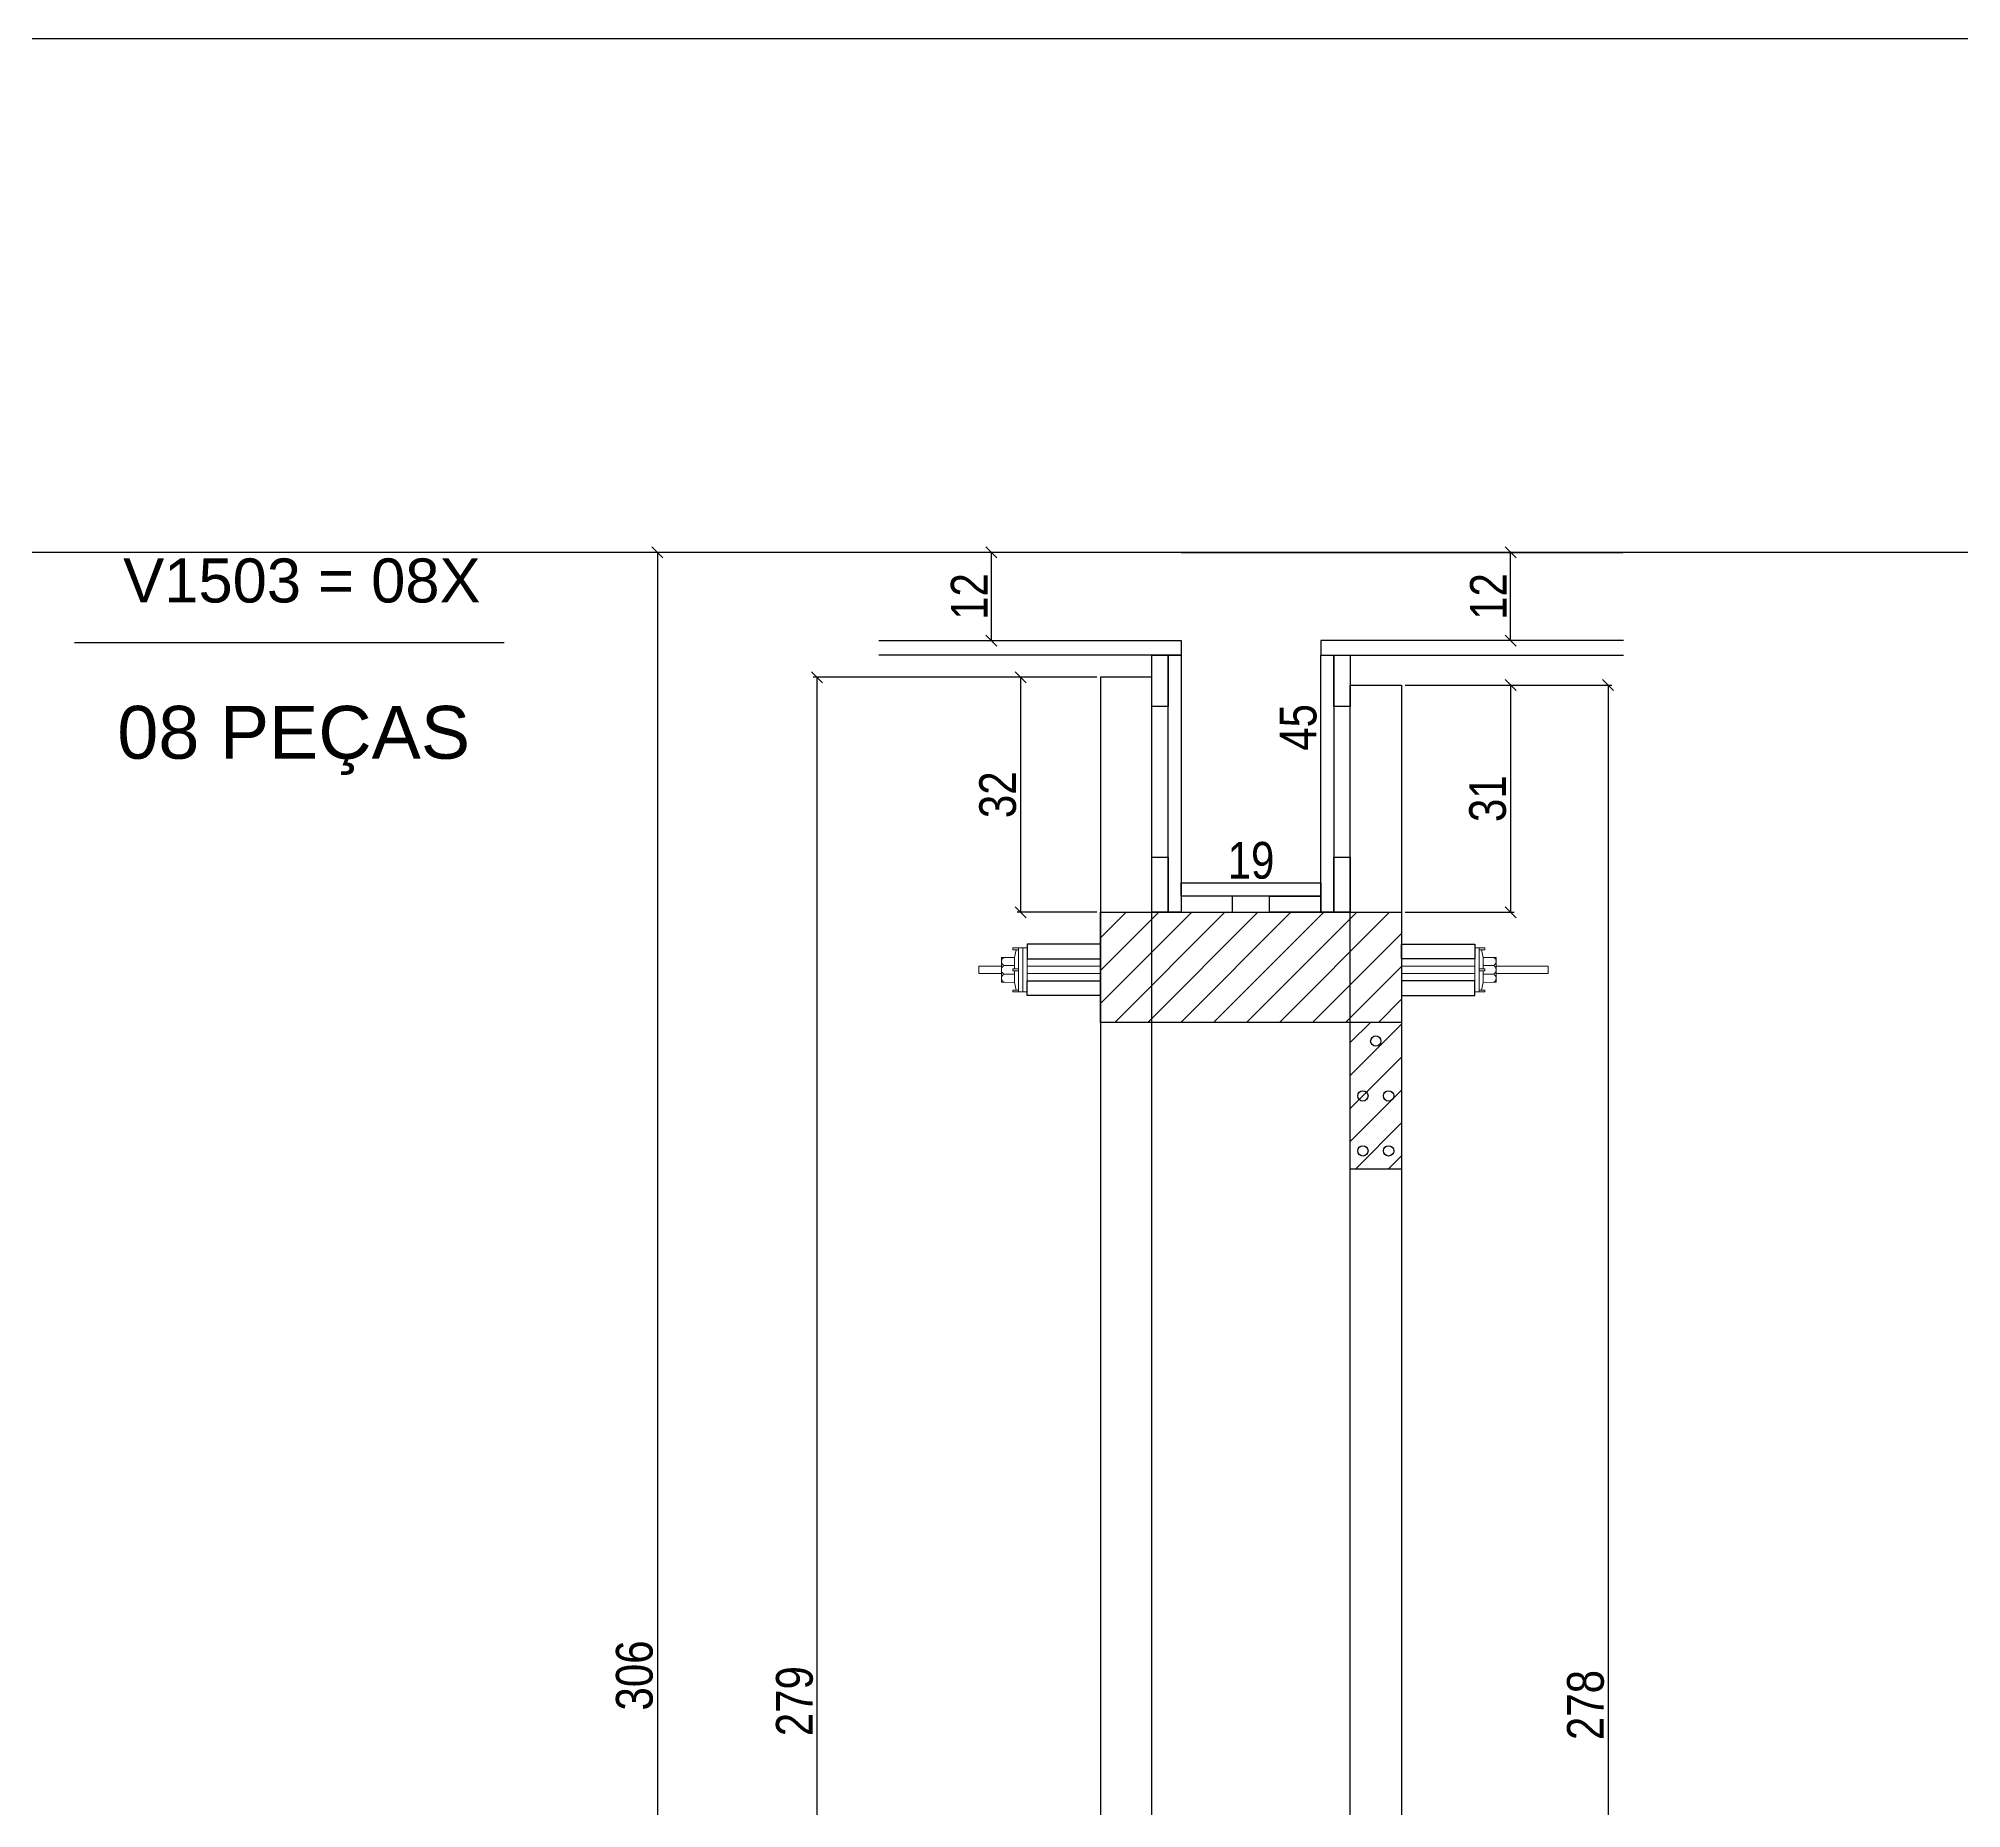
# Model space of a CAD drawing. Extents: x 17311 to 161354, y 153625 to 211469.
# Drawn here: x 20273 to 20797, y 207858 to 208341 of the extents above; entities that cross this region are included whole.
import ezdxf

# ---------------------------------------------------------------- set-up
doc = ezdxf.new("R2010")
doc.units = 0
doc.layers.get('0').update_dxf_attribs({"linetype": 'CONTINUOUS'})
doc.layers.get('DEFPOINTS').update_dxf_attribs({"linetype": 'CONTINUOUS'})
doc.layers.add('BARRA_ANCORAGEM', color=1, linetype='CONTINUOUS', lineweight=15)
for name, color, linetype in [('COTA', 241, 'CONTINUOUS'), ('detalhes', 4, 'CONTINUOUS'), ('HACHURA', 8, 'CONTINUOUS'), ('TIRAS REESCORAMENTO', 252, 'CONTINUOUS'), ('VIGAS', 3, 'CONTINUOUS')]:
    doc.layers.add(name, color=color, linetype=linetype)
doc.styles.add('COTA TECNICA 2X', font='techl___.ttf', dxfattribs={"height": 10})
doc.styles.add('R80-50', font='arial.ttf', dxfattribs={"height": 10})
doc.dimstyles.new('SECAO', dxfattribs={"dimscale": 0.333333, "dimtxt": 5, "dimasz": 9, "dimexe": 3, "dimexo": 3, "dimgap": 3, "dimtad": 1, "dimdec": 1, "dimlfac": 0.5, "dimzin": 12, "dimdsep": 46, "dimtxsty": 'COTA TECNICA 2X', "dimblk1": 'OBLIQUE', "dimblk2": 'OBLIQUE', "dimsah": 1, "dimcen": 0.9, "dimclrd": 4, "dimclre": 4, "dimclrt": 240, "dimadec": 1, "dimazin": 3, "dimtfac": 1, "dimtdec": 1, "dimtmove": 0, "dimatfit": 3, "dimfxl": 1, "dimtolj": 1, "dimtzin": 12, "dimarcsym": 0})

# ---------------------------------------------------------------- blocks, each defined once
blk = doc.blocks.new('_Oblique')
at = {"color": 0, "linetype": 'ByBlock', "lineweight": -2}
blk.add_line((-0.5, -0.5), (0.5, 0.5), dxfattribs=at)
blk = doc.blocks.new('*D2872')
at = {"layer": 'DEFPOINTS', "color": 0, "transparency": 16777216}
for p in [(20562.17, 208166.66), (20484.88, 207608.57), (20562.17, 207608.57)]:
    blk.add_point(p, dxfattribs=at)
at = {"layer": 'detalhes', "color": 4, "lineweight": -2, "transparency": 16777216}
for p, q in [((20561.17, 208166.66), (20483.88, 208166.66)), ((20484.88, 208166.66), (20484.88, 207608.57)), ((20561.17, 207608.57), (20483.88, 207608.57))]:
    blk.add_line(p, q, dxfattribs=at)
at = {"layer": 'detalhes', "color": 4, "lineweight": -2, "transparency": 16777216, "xscale": 3, "yscale": 3, "zscale": 3}
for p, rotation in [((20484.88, 208166.66), 90), ((20484.88, 207608.57), 270)]:
    blk.add_blockref('_Oblique', p, dxfattribs=dict(at, rotation=rotation))
at = {"layer": 'detalhes', "color": 240, "transparency": 16777216, "insert": (20478.78, 207887.61), "char_height": 10, "attachment_point": 5, "rotation": 90, "style": 'COTA TECNICA 2X'}
blk.add_mtext('\\A1;279', dxfattribs=at)
blk = doc.blocks.new('*D2878')
at = {"layer": 'DEFPOINTS', "color": 0, "transparency": 16777216}
for p in [(20540.4, 208166.66), (20562.17, 208166.66), (20562.17, 208102.61)]:
    blk.add_point(p, dxfattribs=at)
at = {"layer": 'detalhes', "color": 4, "lineweight": -2, "transparency": 16777216}
for p, q in [((20561.17, 208166.66), (20539.4, 208166.66)), ((20540.4, 208102.61), (20540.4, 208166.66)), ((20561.17, 208102.61), (20539.4, 208102.61))]:
    blk.add_line(p, q, dxfattribs=at)
at = {"layer": 'detalhes', "color": 4, "lineweight": -2, "transparency": 16777216, "xscale": 3, "yscale": 3, "zscale": 3}
for p, rotation in [((20540.4, 208166.66), 90), ((20540.4, 208102.61), 270)]:
    blk.add_blockref('_Oblique', p, dxfattribs=dict(at, rotation=rotation))
at = {"layer": 'detalhes', "color": 240, "transparency": 16777216, "insert": (20534.18, 208134.63), "char_height": 10, "attachment_point": 5, "rotation": 90, "style": 'COTA TECNICA 2X'}
blk.add_mtext('\\A1;32', dxfattribs=at)
blk = doc.blocks.new('*D2879')
at = {"layer": 'DEFPOINTS', "color": 0, "transparency": 16777216}
for p in [(20644.17, 208164.54), (20644.17, 208102.61), (20673.93, 208102.61)]:
    blk.add_point(p, dxfattribs=at)
at = {"layer": 'detalhes', "color": 4, "lineweight": -2, "transparency": 16777216}
for p, q in [((20645.17, 208164.54), (20674.93, 208164.54)), ((20673.93, 208164.54), (20673.93, 208102.61)), ((20645.17, 208102.61), (20674.93, 208102.61))]:
    blk.add_line(p, q, dxfattribs=at)
at = {"layer": 'detalhes', "color": 4, "lineweight": -2, "transparency": 16777216, "xscale": 3, "yscale": 3, "zscale": 3}
for p, rotation in [((20673.93, 208164.54), 90), ((20673.93, 208102.61), 270)]:
    blk.add_blockref('_Oblique', p, dxfattribs=dict(at, rotation=rotation))
at = {"layer": 'detalhes', "color": 240, "transparency": 16777216, "insert": (20667.71, 208133.57), "char_height": 10, "attachment_point": 5, "rotation": 90, "style": 'COTA TECNICA 2X'}
blk.add_mtext('\\A1;31', dxfattribs=at)
blk = doc.blocks.new('*D2880')
at = {"layer": 'DEFPOINTS', "color": 0, "transparency": 16777216}
for p in [(20576.17, 208200.66), (20441.38, 207588.57), (20562.17, 207588.57)]:
    blk.add_point(p, dxfattribs=at)
at = {"layer": 'detalhes', "color": 4, "lineweight": -2, "transparency": 16777216}
for p, q in [((20575.17, 208200.66), (20440.38, 208200.66)), ((20441.38, 208200.66), (20441.38, 207588.57)), ((20561.17, 207588.57), (20440.38, 207588.57))]:
    blk.add_line(p, q, dxfattribs=at)
at = {"layer": 'detalhes', "color": 4, "lineweight": -2, "transparency": 16777216, "xscale": 3, "yscale": 3, "zscale": 3}
for p, rotation in [((20441.38, 208200.66), 90), ((20441.38, 207588.57), 270)]:
    blk.add_blockref('_Oblique', p, dxfattribs=dict(at, rotation=rotation))
at = {"layer": 'detalhes', "color": 240, "transparency": 16777216, "insert": (20435.16, 207894.61), "char_height": 10, "attachment_point": 5, "rotation": 90, "style": 'COTA TECNICA 2X'}
blk.add_mtext('\\A1;306', dxfattribs=at)
blk = doc.blocks.new('*D2882')
at = {"layer": 'DEFPOINTS', "color": 0, "transparency": 16777216}
for p in [(20599.21, 208200.66), (20622.17, 208200.66), (20599.21, 208110.61)]:
    blk.add_point(p, dxfattribs=at)
at = {"layer": 'detalhes', "color": 240, "transparency": 16777216, "insert": (20616.06, 208152.98), "char_height": 10, "attachment_point": 5, "rotation": 90, "style": 'COTA TECNICA 2X'}
blk.add_mtext('\\A1;45', dxfattribs=at)
blk = doc.blocks.new('*D2883')
at = {"layer": 'DEFPOINTS', "color": 0, "transparency": 16777216}
for p in [(20584.17, 208110.61), (20622.17, 208110.61), (20622.17, 208110.61)]:
    blk.add_point(p, dxfattribs=at)
at = {"layer": 'detalhes', "color": 240, "transparency": 16777216, "insert": (20603.17, 208116.7), "char_height": 10, "attachment_point": 5, "style": 'COTA TECNICA 2X'}
blk.add_mtext('\\A1;19', dxfattribs=at)
blk = doc.blocks.new('*D2886')
at = {"layer": 'DEFPOINTS', "color": 0, "transparency": 16777216}
for p in [(20673.93, 208200.66), (20673.93, 208200.66), (20673.93, 208176.66)]:
    blk.add_point(p, dxfattribs=at)
at = {"layer": 'detalhes', "color": 4, "lineweight": -2, "transparency": 16777216}
for p, q in [((20673.93, 208176.66), (20673.93, 208200.66)), ((20674.93, 208200.66), (20674.93, 208200.66)), ((20674.93, 208176.66), (20674.93, 208176.66))]:
    blk.add_line(p, q, dxfattribs=at)
at = {"layer": 'detalhes', "color": 4, "lineweight": -2, "transparency": 16777216, "xscale": 3, "yscale": 3, "zscale": 3}
for p, rotation in [((20673.93, 208200.66), 90), ((20673.93, 208176.66), 270)]:
    blk.add_blockref('_Oblique', p, dxfattribs=dict(at, rotation=rotation))
at = {"layer": 'detalhes', "color": 240, "transparency": 16777216, "insert": (20667.87, 208188.66), "char_height": 10, "attachment_point": 5, "rotation": 90, "style": 'COTA TECNICA 2X'}
blk.add_mtext('\\A1;12', dxfattribs=at)
blk = doc.blocks.new('*D2887')
at = {"layer": 'DEFPOINTS', "color": 0, "transparency": 16777216}
for p in [(20645.17, 208164.54), (20645.17, 207608.57), (20700.47, 207608.57)]:
    blk.add_point(p, dxfattribs=at)
at = {"layer": 'detalhes', "color": 4, "lineweight": -2, "transparency": 16777216}
for p, q in [((20646.17, 208164.54), (20701.47, 208164.54)), ((20700.47, 208164.54), (20700.47, 207608.57)), ((20646.17, 207608.57), (20701.47, 207608.57))]:
    blk.add_line(p, q, dxfattribs=at)
at = {"layer": 'detalhes', "color": 4, "lineweight": -2, "transparency": 16777216, "xscale": 3, "yscale": 3, "zscale": 3}
for p, rotation in [((20700.47, 208164.54), 90), ((20700.47, 207608.57), 270)]:
    blk.add_blockref('_Oblique', p, dxfattribs=dict(at, rotation=rotation))
at = {"layer": 'detalhes', "color": 240, "transparency": 16777216, "insert": (20694.37, 207886.55), "char_height": 10, "attachment_point": 5, "rotation": 90, "style": 'COTA TECNICA 2X'}
blk.add_mtext('\\A1;278', dxfattribs=at)
blk = doc.blocks.new('*D2892')
at = {"layer": 'DEFPOINTS', "color": 0, "transparency": 16777216}
for p in [(20532.42, 208200.66), (20532.42, 208200.66), (20532.42, 208176.66)]:
    blk.add_point(p, dxfattribs=at)
at = {"layer": 'detalhes', "color": 4, "lineweight": -2, "transparency": 16777216}
for p, q in [((20531.42, 208200.66), (20531.42, 208200.66)), ((20532.42, 208176.66), (20532.42, 208200.66)), ((20531.42, 208176.66), (20531.42, 208176.66))]:
    blk.add_line(p, q, dxfattribs=at)
at = {"layer": 'detalhes', "color": 4, "lineweight": -2, "transparency": 16777216, "xscale": 3, "yscale": 3, "zscale": 3}
for p, rotation in [((20532.42, 208200.66), 90), ((20532.42, 208176.66), 270)]:
    blk.add_blockref('_Oblique', p, dxfattribs=dict(at, rotation=rotation))
at = {"layer": 'detalhes', "color": 240, "transparency": 16777216, "insert": (20526.36, 208188.66), "char_height": 10, "attachment_point": 5, "rotation": 90, "style": 'COTA TECNICA 2X'}
blk.add_mtext('\\A1;12', dxfattribs=at)
blk = doc.blocks.new('A$C51C4441F')
at = {"layer": 'BARRA_ANCORAGEM'}
for p, q in [((-2.25, 3.4), (-1.79, 5.5)), ((-2.25, 3.4), (-5.81, 3.39)), ((-5.81, 3.39), (-5.81, -3.39)), ((-2.25, 1.2), (-5.02, 1.2)), ((-2.25, 3.4), (-2.25, 3.4)), ((-2.25, 3.4), (-2.25, 0.25)), ((-2.25, -3.4), (-5.81, -3.39)), ((-2.25, -1.2), (-5.02, -1.2)), ((-2.25, -0.25), (-2.25, -3.4)), ((-2.25, -3.4), (-1.79, -5.5))]:
    blk.add_line(p, q, dxfattribs=at)
for points in [[(-2.7, 6), (-1.2, 6), (-1.2, 5.5), (-2.7, 5.5)], [(-1.2, -6), (0, -6), (0, 6), (-1.2, 6)], [(-2.7, 0.25), (-1.2, 0.25), (-1.2, -0.25), (-2.7, -0.25)], [(-2.7, -6), (-1.2, -6), (-1.2, -5.5), (-2.7, -5.5)]]:
    blk.add_lwpolyline(points, close=True, dxfattribs=at)
for centre, radius, start, end in [((-4.66, 2.3), 1.15, 107.7845, 252.2718), ((-4.52, 0), 1.3, 112.648, 247.4083), ((-4.66, -2.3), 1.15, 107.7845, 252.2718)]:
    blk.add_arc(centre, radius, start, end, dxfattribs=at)

msp = doc.modelspace()

# ---------------------------------------------------------------- hatches: boundary and pattern name
at = {"layer": 'COTA'}
h = msp.add_hatch(dxfattribs=at)
h.set_pattern_fill('ANSI31', color=256, scale=2, style=0)
h.set_pattern_definition([(45, (-4052.779, -5194.458), (-4.49012806, 4.49012806), [])])
h.paths.add_polyline_path([(20644.17, 208085.91), (20644.17, 208102.61), (20562.17, 208102.61), (20562.17, 208072.61), (20644.17, 208072.61), (20644.17, 208083.91), (20644.17, 208084.91), (20644.17, 208086.91)])
h = msp.add_hatch(dxfattribs=at)
h.set_pattern_fill('ANSI31', color=256, scale=2, style=0)
h.set_pattern_definition([(45, (-3029.555, 9813.201), (-4.49012806, 4.49012806), [])])
h.paths.add_polyline_path([(20630.3, 208032.58), (20644.3, 208032.58), (20644.3, 208072.52), (20630.3, 208072.52)])

# ---------------------------------------------------------------- linework, layer by layer
msp.add_line((20644.17, 208032.58), (20630.17, 208032.58))
at = {"linetype": 'Continuous'}
for points in [[(20562.17, 207608.57), (20576.17, 207608.57), (20576.17, 208166.66), (20562.17, 208166.66)], [(20644.17, 207608.57), (20630.17, 207608.57), (20630.17, 208164.54), (20644.17, 208164.54)], [(20644.17, 208072.61), (20562.17, 208072.61), (20562.17, 208102.61), (20644.17, 208102.61)]]:
    msp.add_lwpolyline(points, close=True, dxfattribs=at)
for centre in [(20637.17, 208067.52), (20633.67, 208052.55), (20640.67, 208052.55), (20633.67, 208037.58), (20640.67, 208037.58)]:
    msp.add_circle(centre, 1.4)
at = {"layer": 'BARRA_ANCORAGEM'}
for points in [[(20540.97, 208092.91), (20542.17, 208092.91), (20542.17, 208080.91), (20540.97, 208080.91)], [(20665.37, 208092.91), (20664.17, 208092.91), (20664.17, 208080.91), (20665.37, 208080.91)], [(20528.97, 208085.91), (20535.16, 208085.91), (20535.16, 208087.91), (20528.97, 208087.91)], [(20542.17, 208085.91), (20562.17, 208085.91), (20562.17, 208087.91), (20542.17, 208087.91)], [(20664.17, 208085.91), (20644.17, 208085.91), (20644.17, 208087.91), (20664.17, 208087.91)], [(20669.99, 208085.91), (20684.17, 208085.91), (20684.17, 208087.91), (20669.99, 208087.91)]]:
    msp.add_lwpolyline(points, close=True, dxfattribs=at)
at = {"layer": 'HACHURA', "color": 7}
msp.add_line((20282.5, 208176.14), (20399.65, 208176.14), dxfattribs=at)
at = {"layer": 'TIRAS REESCORAMENTO', "linetype": 'ByBlock'}
for p, q in [((22634.59, 208200.66), (17860.1, 208200.66)), ((20584.17, 208200.66), (20704.52, 208200.66)), ((20622.17, 208172.66), (20704.65, 208172.66))]:
    msp.add_line(p, q, dxfattribs=at)
for points in [[(20501.69, 208176.66), (20584.17, 208176.66), (20584.17, 208172.66), (20501.69, 208172.66)], [(20584.17, 208102.61), (20580.57, 208102.61), (20580.57, 208172.66), (20584.17, 208172.66), (20584.17, 208102.61)], [(20704.65, 208176.66), (20622.17, 208176.66), (20622.17, 208172.66), (20704.65, 208172.66)], [(20625.77, 208102.61), (20622.17, 208102.61), (20622.17, 208172.66), (20625.77, 208172.66), (20625.77, 208102.61)]]:
    msp.add_lwpolyline(points, dxfattribs=at)
for points in [[(20576.17, 208172.66), (20580.57, 208172.66), (20580.57, 208158.66), (20576.17, 208158.66)], [(20625.77, 208172.66), (20630.17, 208172.66), (20630.17, 208158.66), (20625.77, 208158.66)], [(20576.17, 208117.61), (20580.57, 208117.61), (20580.57, 208102.61), (20576.17, 208102.61)], [(20625.77, 208117.61), (20630.17, 208117.61), (20630.17, 208102.61), (20625.77, 208102.61)], [(20622.17, 208107.01), (20584.17, 208107.01), (20584.17, 208110.61), (20622.17, 208110.61)], [(20598.14, 208102.61), (20598.14, 208107.01), (20584.17, 208107.01), (20584.17, 208102.61)], [(20608.21, 208102.61), (20608.21, 208107.01), (20622.17, 208107.01), (20622.17, 208102.61)], [(20542.17, 208089.91), (20562.17, 208089.91), (20562.17, 208093.91), (20542.17, 208093.91)], [(20664.17, 208089.91), (20644.17, 208089.91), (20644.17, 208093.91), (20664.17, 208093.91)], [(20542.17, 208083.91), (20562.17, 208083.91), (20562.17, 208079.91), (20542.17, 208079.91)], [(20664.17, 208083.91), (20644.17, 208083.91), (20644.17, 208079.91), (20664.17, 208079.91)]]:
    msp.add_lwpolyline(points, close=True, dxfattribs=at)
at = {"layer": 'VIGAS', "color": 5}
msp.add_lwpolyline([(20844.16, 207375.96), (20247.34, 207375.96), (20247.34, 208340.74), (20844.16, 208340.74)], close=True, dxfattribs=at)

# ---------------------------------------------------------------- block references
at = {"layer": 'BARRA_ANCORAGEM', "xscale": -1, "rotation": 180}
msp.add_blockref('A$C51C4441F', (20540.97, 208086.91), dxfattribs=at)
at = {"layer": 'BARRA_ANCORAGEM', "xscale": -1}
msp.add_blockref('A$C51C4441F', (20664.17, 208086.91), dxfattribs=at)

# ---------------------------------------------------------------- texts
at = {"layer": 'VIGAS', "color": 7, "attachment_point": 1, "style": 'R80-50'}
for s, width, insert, char_height in [('V1503 = 08X', 124.324, (20295.8, 208199.03), 12), ('08 PEÇAS', 162.221, (20294.18, 208158.85), 14.4)]:
    msp.add_mtext_dynamic_manual_height_columns(s, width=width, gutter_width=50, heights=[0], dxfattribs=dict(at, insert=insert, char_height=char_height))

# ---------------------------------------------------------------- dimensions: what is measured, and where the dimension line sits
at = {"layer": 'detalhes', "color": 3}
for base, p1, p2, picture, middle in [((20441.38, 207588.57), (20576.17, 208200.66), (20562.17, 207588.57), '*D2880', (20435.16, 207894.61)), ((20532.42, 208200.66), (20532.42, 208176.66), (20532.42, 208200.66), '*D2892', (20526.36, 208188.66)), ((20673.93, 208200.66), (20673.93, 208176.66), (20673.93, 208200.66), '*D2886', (20667.87, 208188.66)), ((20484.88, 207608.57), (20562.17, 208166.66), (20562.17, 207608.57), '*D2872', (20478.78, 207887.61)), ((20540.4, 208166.66), (20562.17, 208102.61), (20562.17, 208166.66), '*D2878', (20534.18, 208134.63)), ((20673.93, 208102.61), (20644.17, 208164.54), (20644.17, 208102.61), '*D2879', (20667.71, 208133.57)), ((20700.47, 207608.57), (20645.17, 208164.54), (20645.17, 207608.57), '*D2887', (20694.37, 207886.55))]:
    dim = msp.add_linear_dim(base=base, p1=p1, p2=p2, angle=90, dimstyle='SECAO', dxfattribs=at)
    dim.commit()
    dim.dimension.update_dxf_attribs({"geometry": picture, "text_midpoint": middle})
dim = msp.add_linear_dim(base=(20622.17, 208200.66), p1=(20599.21, 208110.61), p2=(20599.21, 208200.66), angle=90, dimstyle='SECAO', override={"dimse1": 1, "dimse2": 1, "dimsd1": 1, "dimsd2": 1}, dxfattribs=at)
dim.commit()
dim.dimension.update_dxf_attribs({"geometry": '*D2882', "text_midpoint": (20622.17, 208152.98), "dimtype": 160})
dim = msp.add_linear_dim(base=(20622.17, 208110.61), p1=(20584.17, 208110.61), p2=(20622.17, 208110.61), dimstyle='SECAO', override={"dimse1": 1, "dimse2": 1, "dimsd1": 1, "dimsd2": 1}, dxfattribs=at)
dim.commit()
dim.dimension.update_dxf_attribs({"geometry": '*D2883', "text_midpoint": (20603.17, 208110.61), "dimtype": 160})

doc.saveas('drawing.dxf')
